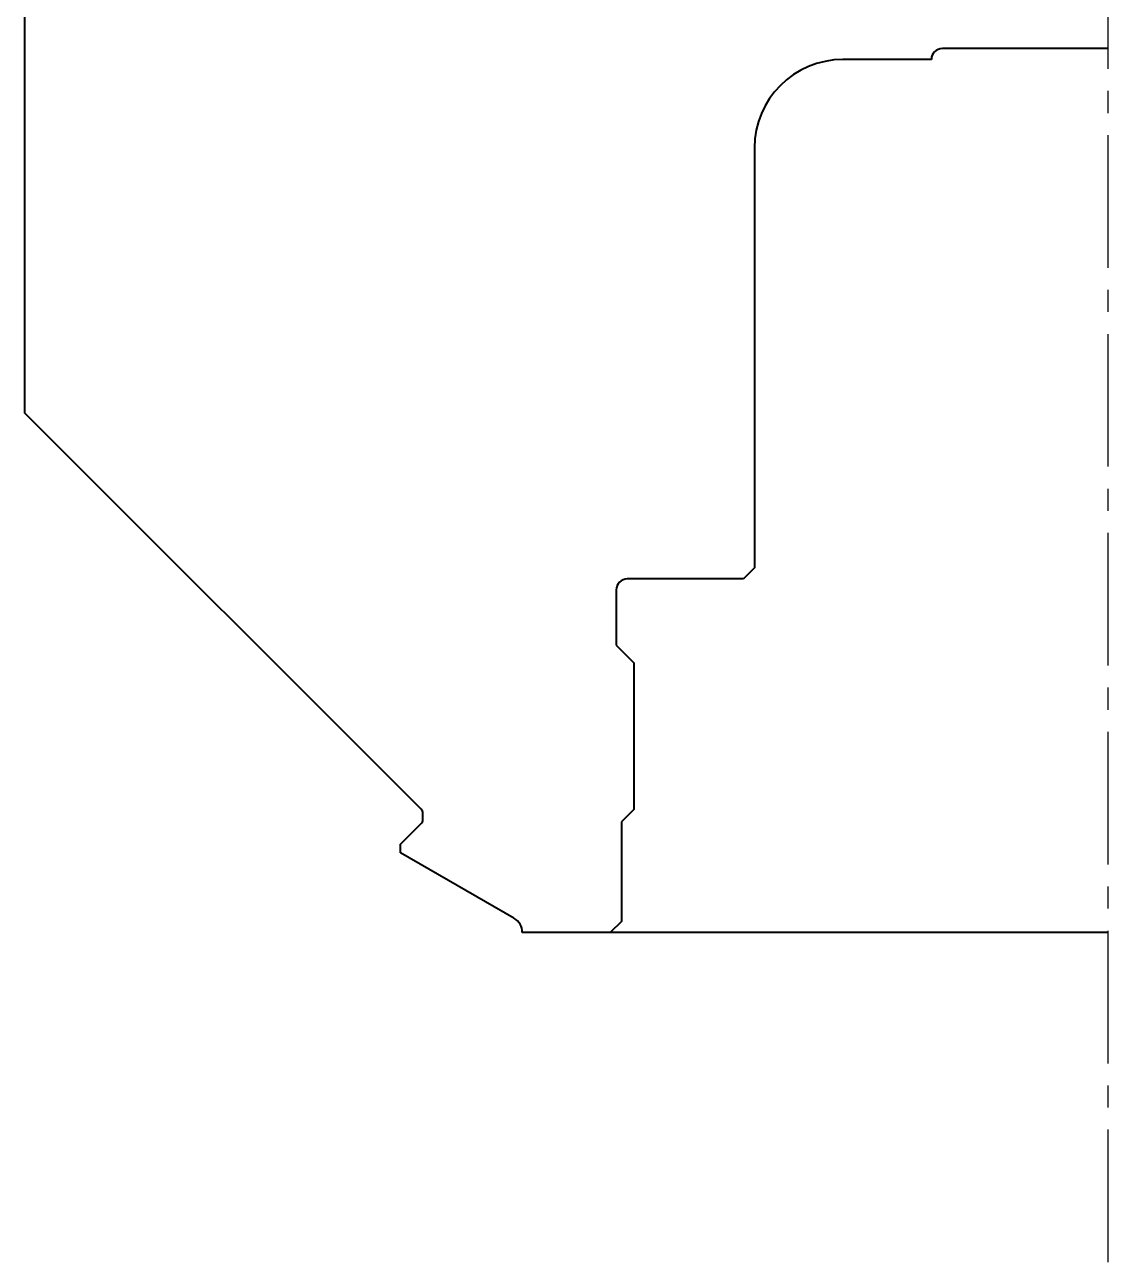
# Model space of a CAD drawing. Extents: x 34 to 204, y 6 to 38.
# Drawn here: x 178.22 to 184.34, y 15.52 to 22.52 of the extents above; entities that cross this region are included whole.
import ezdxf

# ---------------------------------------------------------------- set-up
doc = ezdxf.new("R2010")
doc.units = 0
doc.header["$MEASUREMENT"] = 0
doc.linetypes.add('CENTER2', pattern=[1.125, 0.75, -0.125, 0.125, -0.125])
doc.layers.get('0').update_dxf_attribs({"linetype": 'CONTINUOUS'})
doc.layers.add('CLine', color=5, linetype='CENTER2')

msp = doc.modelspace()

# ---------------------------------------------------------------- linework, layer by layer
at = {"lineweight": 40}
for p, q in [((178.2176638903578, 20.3191755954082), (178.2176638903578, 23.1941755954082)), ((184.3426638903578, 22.38167559540821), (183.4051638903578, 22.3816755954082)), ((183.3426638903578, 22.3191755954082), (182.8426638903578, 22.3191755954082)), ((182.3426638903578, 21.8191755954082), (182.3426638903578, 19.4441755954082)), ((180.4585109772699, 18.07832850849612), (178.2176638903578, 20.3191755954082)), ((182.3426638903578, 19.4441755954082), (182.2801638903578, 19.3816755954082)), ((181.5614138903578, 19.3191755954082), (181.5614138903578, 19.0066755954082)), ((182.2801638903578, 19.3816755954082), (181.6239138903578, 19.3816755954082)), ((181.5614138903578, 19.0066755954082), (181.6603138903578, 18.9077755954082)), ((181.6603138903578, 18.9077755954082), (181.6603138903578, 18.0768255954082)), ((181.6603138903578, 18.0768255954082), (181.5901638903578, 18.0066755954082)), ((180.3426638903578, 17.8816755954082), (180.4585109772699, 17.99752268232028)), ((180.4676638903578, 18.01961976923236), (180.4676638903578, 18.05623142158404)), ((181.5901638903578, 18.0066755954082), (181.5901638903578, 17.4441755954082)), ((180.3426638903578, 17.8327304932126), (180.3426638903578, 17.8816755954082)), ((180.9832888903578, 17.46286547701299), (180.3426638903578, 17.8327304932126)), ((181.5901638903578, 17.4441755954082), (181.5276638903578, 17.3816755954082)), ((181.5276638903578, 17.3816755954082), (181.0301638903578, 17.3816755954082)), ((184.3426638903578, 17.3816755954082), (181.5276638903578, 17.3816755954082))]:
    msp.add_line(p, q, dxfattribs=at)
for centre, radius, start, end in [((183.4051638903578, 22.3191755954082), 0.06249999999999967, 90, 180), ((182.8426638903578, 21.8191755954082), 0.4999999999999996, 90, 180), ((181.6239138903578, 19.3191755954082), 0.06250000000000022, 90, 180), ((180.4364138903578, 18.05623142158404), 0.03125000000000065, 0, 44.99999999999737), ((180.4364138903578, 18.01961976923236), 0.03124999999999984, 315.0000000000003, 0), ((180.9364138903578, 17.3816755954082), 0.09375000000000006, 0, 60.00000000000097)]:
    msp.add_arc(centre, radius, start, end, dxfattribs=at)
at = {"layer": 'CLine'}
msp.add_line((184.3426638903578, 15.51650784486301), (184.3426638903578, 28.9455376550289), dxfattribs=at)

doc.saveas('drawing.dxf')
